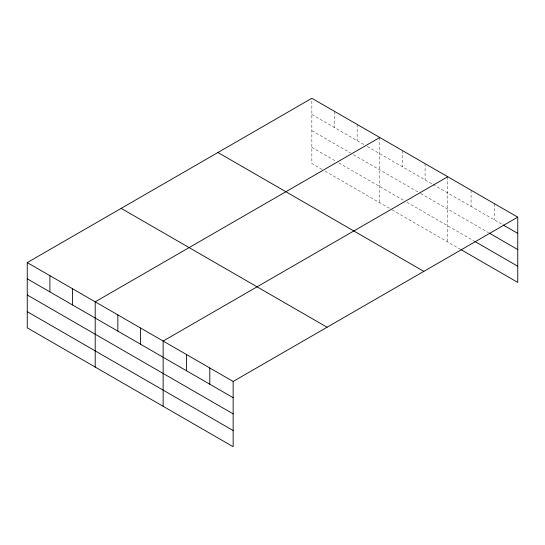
<?xml version="1.0" encoding="UTF-8"?>
<svg xmlns="http://www.w3.org/2000/svg" width="545" height="545" viewBox="0 0 545 545"><rect width="100%" height="100%" fill="white"/><g stroke="black" fill="none" stroke-linecap="round" stroke-linejoin="round"><path stroke-width="0.41" stroke-dasharray="2.73 2.04" d="M311.849 114.505L364.455 144.875M367.378 146.564L432.403 184.108M433.132 184.53L502.435 224.54M311.849 130.684L350.571 153.043M353.494 154.726L419.984 193.114M420.713 193.536L488.579 232.722M311.849 147.354L335.958 161.272M338.881 162.962L403.906 200.499M406.829 202.188L473.993 240.965M322.081 169.434L311.849 163.534L311.849 98.284M325.004 171.123L391.487 209.512M392.216 209.934L460.144 249.147M494.417 203.687L494.417 219.908M471.078 190.212L471.078 206.432M447.745 176.737L447.745 241.987M425.093 163.663L425.093 179.884M402.448 150.583L402.448 166.811M379.797 137.51L379.797 202.76M357.145 124.437L357.145 140.658M334.501 111.357L334.501 127.585"/><path stroke-width="0.82" d="M27.25 262.595L233.151 381.466L233.151 446.716L27.25 327.845L27.25 262.595L311.849 98.284L517.75 217.155L517.75 282.405L460.872 249.569M379.797 137.51L95.198 301.821L95.198 367.071M447.745 176.737L163.146 341.054L163.146 406.304M233.151 381.466L517.75 217.155M503.164 224.962L517.75 233.383M489.308 233.137L517.75 249.562M474.722 241.387L517.75 266.226M217.932 152.505L423.833 271.383M121.167 208.367L327.068 327.245M27.25 278.815L233.151 397.693M27.25 294.995L233.151 413.873M27.25 311.665L233.151 430.543M209.811 367.998L209.811 384.218M186.479 354.522L186.479 370.75M140.494 327.974L140.494 344.202M117.849 314.901L117.849 331.122M72.546 288.748L72.546 304.968M49.902 275.668L49.902 291.895"/></g></svg>
